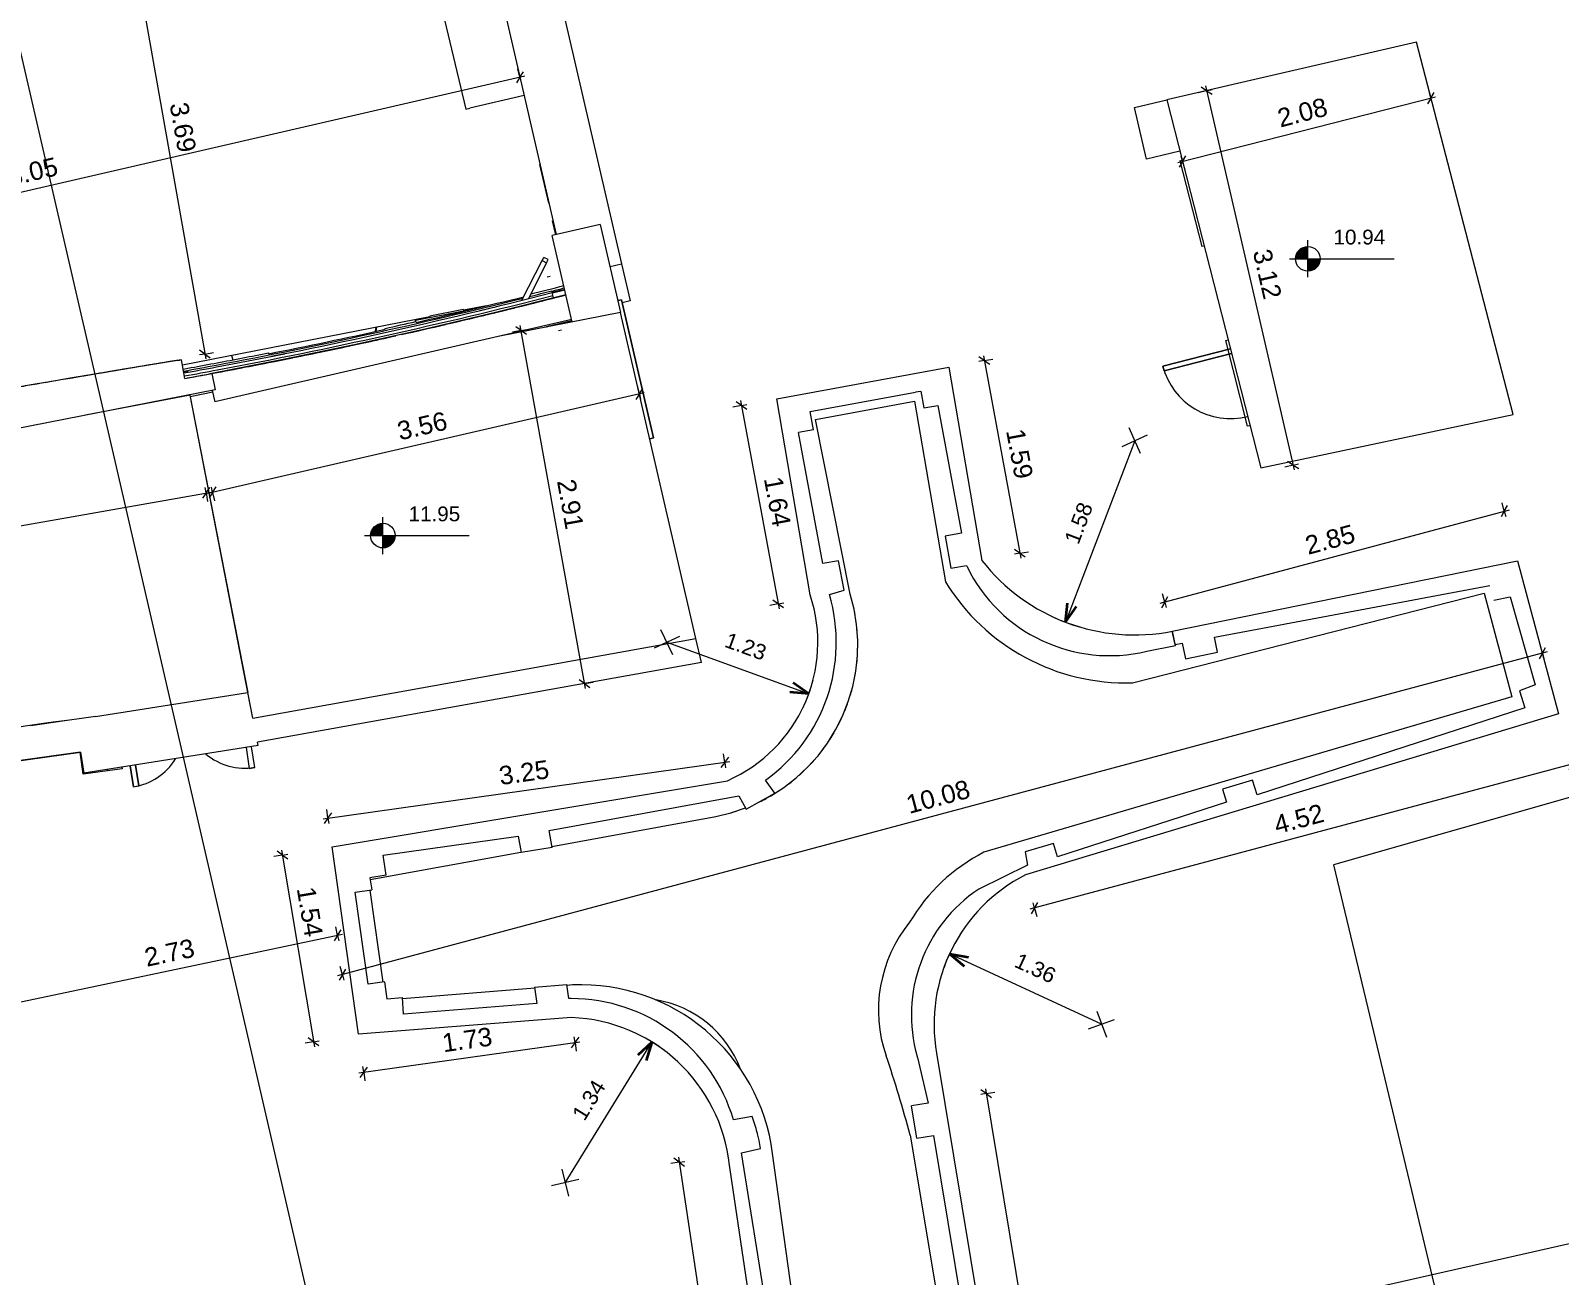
# Model space of a CAD drawing. Header units: millimetres. Extents: x -59427 to 524, y -410223 to 3435.
# Drawn here: x -39708 to -27299, y -394917 to -384812 of the extents above; entities that cross this region are included whole.
import ezdxf

# ---------------------------------------------------------------- set-up
doc = ezdxf.new("R2010")
doc.units = ezdxf.units.MM
for name, color, linetype, lineweight in [('A-ANNO-DIMS', 211, 'Continuous', 9), ('A-ANNO-DIMS-50', 211, 'Continuous', 9), ('A-DETL-THIN', 151, 'Continuous', 18), ('A-DOOR', 31, 'Continuous', 18), ('A-FLOR', 192, 'Continuous', 18), ('A-FLOR-HRAL', 11, 'Continuous', 18), ('A-GLAZ', 151, 'Continuous', 18), ('A-WALL', 113, 'Continuous', 18), ('G-ANNO-DIMS', 111, 'Continuous', 9), ('G-ANNO-SYMB', 111, 'Continuous', 9)]:
    doc.layers.add(name, color=color, linetype=linetype, lineweight=lineweight)
doc.styles.add('Arial', font='arial.ttf', dxfattribs={"height": 125})
doc.styles.add('Arial_2', font='arial.ttf', dxfattribs={"height": 120})
doc.styles.add('Arial_3', font='arial.ttf', dxfattribs={"height": 150})
doc.dimstyles.new('3mm', dxfattribs={"dimscale": 304.8, "dimtxt": 153.03891, "dimasz": 0.246063, "dimexe": 0.229659, "dimexo": 0.0625, "dimgap": 0.082021, "dimtad": 1, "dimlfac": 0.001, "dimrnd": 0.01, "dimzin": 0, "dimdsep": 46, "dimtxsty": 'Arial_3', "dimblk1": 'OBLIQUE', "dimblk2": 'OBLIQUE', "dimsah": 1, "dimcen": 0.09, "dimdle": 0.131234, "dimazin": 0, "dimtfac": 1, "dimtdec": 4, "dimtix": 1, "dimtmove": 0, "dimatfit": 3, "dimfxl": 0.147638, "dimfxlon": 1, "dimtvp": 1, "dimtolj": 1, "dimtzin": 0, "dimarcsym": 2})
doc.dimstyles.new('3mm_1', dxfattribs={"dimscale": 304.8, "dimtxt": 153.03891, "dimasz": 0.246063, "dimexe": 0.229659, "dimexo": 0.0625, "dimgap": 0.082021, "dimtad": 1, "dimlfac": 0.001, "dimrnd": 0.01, "dimzin": 0, "dimdsep": 46, "dimtxsty": 'Arial_3', "dimblk1": 'OBLIQUE', "dimblk2": 'OBLIQUE', "dimsah": 1, "dimcen": 0.09, "dimdle": 0.131234, "dimazin": 0, "dimtfac": 1, "dimtdec": 4, "dimtix": 1, "dimtmove": 2, "dimatfit": 3, "dimfxl": 0.147638, "dimfxlon": 1, "dimtvp": 1, "dimtolj": 1, "dimtzin": 0, "dimarcsym": 2})
doc.dimstyles.new('Arrow_-_2_5mm_Arial', dxfattribs={"dimscale": 304.8, "dimtxt": 127.532425, "dimasz": 0.492126, "dimexe": 0.393701, "dimexo": 0, "dimgap": 0.287073, "dimtad": 1, "dimjust": 3, "dimlfac": 0.001, "dimrnd": 0.01, "dimzin": 0, "dimdsep": 46, "dimtxsty": 'Arial', "dimblk1": 'OPEN30', "dimblk2": 'OPEN30', "dimsah": 1, "dimcen": 0.09, "dimazin": 0, "dimtfac": 1, "dimtdec": 4, "dimtix": 1, "dimtmove": 0, "dimatfit": 2, "dimfxl": 1, "dimtvp": 1, "dimtfill": 1, "dimtolj": 1, "dimtzin": 0, "dimarcsym": 2})

# ---------------------------------------------------------------- blocks, each defined once
blk = doc.blocks.new('Railings 1 - Railings 1-518109-00_Site')
at = {"layer": 'A-FLOR-HRAL'}
for p, q in [((-36913, -382349), (-36174, -385451)), ((-35702, -385338), (-36143, -385443)), ((-36174, -385451), (-36143, -385443))]:
    blk.add_line(p, q, dxfattribs=at)
blk = doc.blocks.new('Doors_IntSgl - 1_2x3_25m-833916-00_Site')
at = {"layer": 'A-DOOR'}
blk.add_arc((558, -175), 1116, 254.4174, 254.9709, dxfattribs=at)
blk = doc.blocks.new('Doors_ExtDbl_Flush - 1_1x2_50m-1609782-00_Site')
at = {"layer": 'A-DOOR'}
for p, q in [((-575, 230), (575, 230)), ((-575, 200), (-575, 230)), ((575, 230), (-575, 230)), ((-575, 230), (-575, 200)), ((575, 230), (575, 200)), ((575, 200), (575, 230)), ((-499, -200), (-499, -411)), ((-499, -411), (-499, -200)), ((-499, -411), (-496, -411)), ((-499, -411), (-496, -411))]:
    blk.add_line(p, q, dxfattribs=at)
blk.add_arc((-499, 86), 497, 270, 270.3292, dxfattribs=at)
blk = doc.blocks.new('Doors_IntSgl - 0_65x2m-1609843-00_Site')
at = {"layer": 'A-DOOR'}
for p, q in [((245, 641), (245, 75)), ((283, 641), (245, 641)), ((245, 75), (245, 641)), ((245, 641), (283, 641)), ((283, 75), (283, 641)), ((283, 641), (283, 75)), ((-360, 95), (360, 95)), ((-360, 75), (-360, 95)), ((360, 95), (360, 75))]:
    blk.add_line(p, q, dxfattribs=at)
blk.add_arc((283, 75), 566, 90, 180, dxfattribs=at)
blk = doc.blocks.new('Doors_IntSgl - 0_65x1_9m-1609861-00_Site')
at = {"layer": 'A-DOOR'}
for p, q in [((-360, 75), (-360, 95)), ((360, 95), (-360, 95)), ((360, 95), (360, 75))]:
    blk.add_line(p, q, dxfattribs=at)
blk = doc.blocks.new('Doors_ExtDbl_Flush - 1_1x2_50m-1610653-00_Site')
at = {"layer": 'A-DOOR'}
for p, q in [((-499, -220), (-499, -391)), ((-499, -391), (-499, -220)), ((-455, -391), (-455, -220)), ((-455, -220), (-455, -391)), ((454, -220), (454, -391)), ((454, -220), (454, -391)), ((499, -391), (499, -220)), ((499, -391), (499, -220)), ((-499, -391), (-455, -391)), ((-499, -391), (-455, -391)), ((454, -391), (499, -391)), ((499, -391), (454, -391))]:
    blk.add_line(p, q, dxfattribs=at)
for centre, start, end in [((-499, 106), 270, 318.9333), ((499, 106), 221.0667, 270)]:
    blk.add_arc(centre, 497, start, end, dxfattribs=at)
blk = doc.blocks.new('Window_27 - Window_27-1644407-00_Site')
at = {"layer": 'A-GLAZ'}
for p, q in [((-82, -681), (-154, -369)), ((-153, -369), (-152, -369)), ((-81, -681), (-153, -369)), ((-80, -681), (-81, -681)), ((-51, -825), (-49, -825)), ((-25, -938), (-51, -825)), ((-25, -938), (-51, -825)), ((-49, -825), (-47, -825)), ((-22, -938), (-49, -825))]:
    blk.add_line(p, q, dxfattribs=at)
blk = doc.blocks.new('Window_40 - Window_40-1816745-00_Site')
at = {"layer": 'A-GLAZ'}
for p, q in [((-491, -12), (-3, 83)), ((-102, 73), (-377, 20)), ((-377, 20), (-377, 18)), ((-375, 10), (-377, 18)), ((-102, 72), (-102, 73)), ((-102, 72), (-100, 64)), ((62, 99), (45, 95)), ((45, 95), (45, 95)), ((-487, -31), (-491, -12))]:
    blk.add_line(p, q, dxfattribs=at)
blk = doc.blocks.new('Window_44rfa - Window_44rfa-1851200-00_Site')
at = {"layer": 'A-GLAZ'}
for p, q in [((311, -3), (474, 318)), ((511, 299), (363, 10)), ((474, 318), (488, 344)), ((474, 318), (511, 299)), ((524, 326), (488, 344)), ((511, 299), (524, 326))]:
    blk.add_line(p, q, dxfattribs=at)
blk = doc.blocks.new('Spot Elevations - Standard-23738-00_Site')
at = {"layer": 'G-ANNO-DIMS'}
h = blk.add_hatch(color=256, dxfattribs=at)
edge = h.paths.add_edge_path()
edge.add_line((-2, 0), (-4, 0))
edge.add_arc((-2, 0), 2, 90, 180, ccw=False)
edge.add_line((-2, 2), (-2, 0))
h = blk.add_hatch(color=256, dxfattribs=at)
edge = h.paths.add_edge_path()
edge.add_line((-2, 0), (0, 0))
edge.add_arc((-2, 0), 2, 270, 360, ccw=False)
edge.add_line((-2, -2), (-2, 0))
for p, q in [((-2, -3), (-2, 3)), ((-5, 0), (12, 0))]:
    blk.add_line(p, q, dxfattribs=at)
blk.add_circle((-2, 0), 2, dxfattribs=at)
blk = doc.blocks.new('DIMBLOCK1-00_Site')
at = {"layer": 'A-ANNO-DIMS-50'}
for p, q in [((-37217, -392157), (-37231, -392088)), ((-37217, -392157), (-37188, -392112)), ((-37177, -392148), (-39889, -392720)), ((-37217, -392157), (-37245, -392201)), ((-37217, -392157), (-37207, -392201)), ((-39889, -392720), (-39918, -392764)), ((-39889, -392720), (-39903, -392651)), ((-39889, -392720), (-39860, -392675)), ((-39889, -392720), (-39879, -392764))]:
    blk.add_line(p, q, dxfattribs=at)
at = {"layer": 'A-ANNO-DIMS-50', "color": 0, "insert": (-38796, -392265), "char_height": 150, "width": 485.96, "attachment_point": 1, "rotation": 11.9068, "line_spacing_factor": 0.941778, "style": 'Arial_3'}
blk.add_mtext('2.73', dxfattribs=at)
blk = doc.blocks.new('_Oblique')
at = {"color": 0, "linetype": 'ByBlock', "lineweight": -2}
blk.add_line((-0.5, -0.5), (0.5, 0.5), dxfattribs=at)
blk = doc.blocks.new('DIMBLOCK9-00_Site')
at = {"layer": 'A-ANNO-DIMS-50'}
for p, q in [((-30396, -385884), (-28304, -385350)), ((-28343, -385360), (-28370, -385406)), ((-28343, -385360), (-28354, -385316)), ((-28343, -385360), (-28316, -385314)), ((-28343, -385360), (-28325, -385428)), ((-30357, -385874), (-30385, -385920)), ((-30357, -385874), (-30369, -385831)), ((-30357, -385874), (-30330, -385829)), ((-30357, -385874), (-30340, -385942))]:
    blk.add_line(p, q, dxfattribs=at)
at = {"layer": 'A-ANNO-DIMS-50', "color": 0, "insert": (-29601, -385454), "char_height": 150, "width": 485.96, "attachment_point": 1, "rotation": 14.32, "line_spacing_factor": 0.941778, "style": 'Arial_3'}
blk.add_mtext('2.08', dxfattribs=at)
blk = doc.blocks.new('DIMBLOCK10-00_Site')
at = {"layer": 'A-ANNO-DIMS-50'}
for p, q in [((-30162, -385300), (-30230, -385316)), ((-30162, -385300), (-30206, -385272)), ((-30171, -385261), (-29451, -388378)), ((-30162, -385300), (-30118, -385290)), ((-30162, -385300), (-30117, -385328)), ((-29460, -388339), (-29528, -388355)), ((-29460, -388339), (-29505, -388311)), ((-29460, -388339), (-29416, -388329)), ((-29460, -388339), (-29415, -388367))]:
    blk.add_line(p, q, dxfattribs=at)
at = {"layer": 'A-ANNO-DIMS-50', "color": 0, "insert": (-29642, -386573), "char_height": 150, "width": 485.96, "attachment_point": 1, "rotation": 283, "line_spacing_factor": 0.941778, "style": 'Arial_3'}
blk.add_mtext('3.12', dxfattribs=at)
blk = doc.blocks.new('DIMBLOCK11-00_Site')
at = {"layer": 'A-ANNO-DIMS-50'}
for p, q in [((-27399, -389855), (-37216, -392486)), ((-27437, -389866), (-27464, -389912)), ((-27437, -389866), (-27455, -389798)), ((-27437, -389866), (-27411, -389820)), ((-27437, -389866), (-27426, -389909)), ((-37177, -392476), (-37203, -392521)), ((-37177, -392476), (-37195, -392408)), ((-37177, -392476), (-37150, -392430)), ((-37177, -392476), (-37165, -392519))]:
    blk.add_line(p, q, dxfattribs=at)
at = {"layer": 'A-ANNO-DIMS-50', "color": 0, "insert": (-32615, -391026), "char_height": 150, "width": 624.4, "attachment_point": 1, "rotation": 15, "line_spacing_factor": 0.941778, "style": 'Arial_3'}
blk.add_mtext('10.08', dxfattribs=at)
blk = doc.blocks.new('DIMBLOCK12-00_Site')
at = {"layer": 'A-ANNO-DIMS-50'}
for p, q in [((-31951, -393441), (-31996, -393448)), ((-31951, -393441), (-31994, -393410)), ((-31958, -393401), (-30948, -399488)), ((-31951, -393441), (-31882, -393429)), ((-31951, -393441), (-31908, -393472)), ((-30954, -399448), (-30998, -399456)), ((-30954, -399448), (-30997, -399417)), ((-30954, -399448), (-30885, -399437)), ((-30954, -399448), (-30911, -399479))]:
    blk.add_line(p, q, dxfattribs=at)
at = {"layer": 'A-ANNO-DIMS-50', "color": 0, "insert": (-31269, -396209), "char_height": 150, "width": 485.96, "attachment_point": 1, "rotation": 279.4246, "line_spacing_factor": 0.941778, "style": 'Arial_3'}
blk.add_mtext('6.09', dxfattribs=at)
blk = doc.blocks.new('DIMBLOCK13-00_Site')
at = {"layer": 'A-ANNO-DIMS-50'}
for p, q in [((-27158, -390755), (-31598, -391945)), ((-27196, -390766), (-27223, -390812)), ((-27196, -390766), (-27208, -390722)), ((-27196, -390766), (-27170, -390720)), ((-27196, -390766), (-27178, -390833)), ((-31559, -391935), (-31533, -391889)), ((-31559, -391935), (-31586, -391981)), ((-31559, -391935), (-31571, -391891)), ((-31559, -391935), (-31541, -392003))]:
    blk.add_line(p, q, dxfattribs=at)
at = {"layer": 'A-ANNO-DIMS-50', "color": 0, "insert": (-29630, -391191), "char_height": 150, "width": 485.96, "attachment_point": 1, "rotation": 15, "line_spacing_factor": 0.941778, "style": 'Arial_3'}
blk.add_mtext('4.52', dxfattribs=at)
blk = doc.blocks.new('DIMBLOCK15-00_Site')
at = {"layer": 'A-ANNO-DIMS-50'}
for p, q in [((-27746, -388714), (-27764, -388646)), ((-27707, -388704), (-30541, -389463)), ((-27746, -388714), (-27772, -388760)), ((-27746, -388714), (-27719, -388668)), ((-27746, -388714), (-27734, -388757)), ((-30502, -389452), (-30520, -389385)), ((-30502, -389452), (-30476, -389406)), ((-30502, -389452), (-30529, -389498)), ((-30502, -389452), (-30491, -389496))]:
    blk.add_line(p, q, dxfattribs=at)
at = {"layer": 'A-ANNO-DIMS-50', "color": 0, "insert": (-29377, -388923), "char_height": 150, "width": 485.96, "attachment_point": 1, "rotation": 15, "line_spacing_factor": 0.941778, "style": 'Arial_3'}
blk.add_mtext('2.85', dxfattribs=at)
blk = doc.blocks.new('DIMBLOCK16-00_Site')
at = {"layer": 'A-ANNO-DIMS-50'}
for p, q in [((-31967, -387490), (-32011, -387460)), ((-31967, -387490), (-32011, -387499)), ((-31974, -387451), (-31670, -389094)), ((-31967, -387490), (-31898, -387478)), ((-31967, -387490), (-31923, -387521)), ((-31677, -389055), (-31721, -389025)), ((-31677, -389055), (-31722, -389063)), ((-31677, -389055), (-31608, -389042)), ((-31677, -389055), (-31634, -389085))]:
    blk.add_line(p, q, dxfattribs=at)
at = {"layer": 'A-ANNO-DIMS-50', "color": 0, "insert": (-31643, -388033), "char_height": 150, "width": 485.96, "attachment_point": 1, "rotation": 280.4982, "line_spacing_factor": 0.941778, "style": 'Arial_3'}
blk.add_mtext('1.59', dxfattribs=at)
blk = doc.blocks.new('DIMBLOCK17-00_Site')
at = {"layer": 'A-ANNO-DIMS-50'}
for p, q in [((-33938, -387856), (-34007, -387868)), ((-33938, -387856), (-33981, -387826)), ((-33945, -387816), (-33632, -389505)), ((-33938, -387856), (-33893, -387847)), ((-33938, -387856), (-33894, -387886)), ((-33639, -389465), (-33708, -389478)), ((-33639, -389465), (-33683, -389435)), ((-33639, -389465), (-33595, -389457)), ((-33639, -389465), (-33596, -389495))]:
    blk.add_line(p, q, dxfattribs=at)
at = {"layer": 'A-ANNO-DIMS-50', "color": 0, "insert": (-33609, -388421), "char_height": 150, "width": 485.96, "attachment_point": 1, "rotation": 280.4982, "line_spacing_factor": 0.941778, "style": 'Arial_3'}
blk.add_mtext('1.64', dxfattribs=at)
blk = doc.blocks.new('DIMBLOCK18-00_Site')
at = {"layer": 'A-ANNO-DIMS-50'}
for p, q in [((-37334, -391210), (-34033, -390746)), ((-34073, -390752), (-34105, -390794)), ((-34073, -390752), (-34083, -390682)), ((-34073, -390752), (-34041, -390709)), ((-34073, -390752), (-34067, -390796)), ((-37294, -391204), (-37304, -391135)), ((-37294, -391204), (-37326, -391247)), ((-37294, -391204), (-37262, -391162)), ((-37294, -391204), (-37288, -391249))]:
    blk.add_line(p, q, dxfattribs=at)
at = {"layer": 'A-ANNO-DIMS-50', "color": 0, "insert": (-35915, -390788), "char_height": 150, "width": 485.96, "attachment_point": 1, "rotation": 8, "line_spacing_factor": 0.941778, "style": 'Arial_3'}
blk.add_mtext('3.25', dxfattribs=at)
blk = doc.blocks.new('DIMBLOCK19-00_Site')
at = {"layer": 'A-ANNO-DIMS-50'}
for p, q in [((-37664, -391504), (-37733, -391515)), ((-37664, -391504), (-37707, -391473)), ((-37671, -391465), (-37404, -393060)), ((-37664, -391504), (-37620, -391497)), ((-37664, -391504), (-37621, -391535)), ((-37411, -393020), (-37454, -392989)), ((-37411, -393020), (-37480, -393032)), ((-37411, -393020), (-37366, -393013)), ((-37411, -393020), (-37368, -393051))]:
    blk.add_line(p, q, dxfattribs=at)
at = {"layer": 'A-ANNO-DIMS-50', "color": 0, "insert": (-37400, -391751), "char_height": 150, "width": 485.96, "attachment_point": 1, "rotation": 279.4813, "line_spacing_factor": 0.941778, "style": 'Arial_3'}
blk.add_mtext('1.54', dxfattribs=at)
blk = doc.blocks.new('DIMBLOCK20-00_Site')
at = {"layer": 'A-ANNO-DIMS-50'}
for p, q in [((-34443, -393998), (-34512, -394008)), ((-34443, -393998), (-34486, -393966)), ((-34449, -393958), (-33572, -399793)), ((-34443, -393998), (-34398, -393991)), ((-34443, -393998), (-34400, -394029)), ((-33578, -399754), (-33647, -399764)), ((-33578, -399754), (-33621, -399722)), ((-33578, -399754), (-33534, -399747)), ((-33578, -399754), (-33536, -399785))]:
    blk.add_line(p, q, dxfattribs=at)
at = {"layer": 'A-ANNO-DIMS-50', "color": 0, "insert": (-33823, -396643), "char_height": 150, "width": 485.96, "attachment_point": 1, "rotation": 278.5418, "line_spacing_factor": 0.941778, "style": 'Arial_3'}
blk.add_mtext('5.82', dxfattribs=at)
blk = doc.blocks.new('DIMBLOCK21-00_Site')
at = {"layer": 'A-ANNO-DIMS-50'}
for p, q in [((-35288, -393026), (-35295, -392981)), ((-35288, -393026), (-35256, -392983)), ((-37044, -393272), (-35249, -393020)), ((-35288, -393026), (-35320, -393068)), ((-35288, -393026), (-35279, -393095)), ((-37004, -393267), (-37010, -393222)), ((-37004, -393267), (-36972, -393225)), ((-37004, -393267), (-37036, -393309)), ((-37004, -393267), (-36994, -393336))]:
    blk.add_line(p, q, dxfattribs=at)
at = {"layer": 'A-ANNO-DIMS-50', "color": 0, "insert": (-36377, -392957), "char_height": 150, "width": 485.96, "attachment_point": 1, "rotation": 8, "line_spacing_factor": 0.941778, "style": 'Arial_3'}
blk.add_mtext('1.73', dxfattribs=at)
blk = doc.blocks.new('DIMBLOCK22-00_Site')
at = {"layer": 'A-ANNO-DIMS-50'}
for p, q in [((-35369, -394164), (-34666, -393022)), ((-35396, -394054), (-35343, -394274)), ((-35259, -394138), (-35480, -394190))]:
    blk.add_line(p, q, dxfattribs=at)
at = {"layer": 'A-ANNO-DIMS-50', "lineweight": 35}
for q in [(-34778, -393128), (-34710, -393171)]:
    blk.add_line((-34666, -393022), q, dxfattribs=at)
at = {"layer": 'A-ANNO-DIMS-50'}
blk.add_arc((-35369, -394164), 1342, 53.226, 63.476, dxfattribs=at)
at = {"layer": 'A-ANNO-DIMS-50', "color": 0, "insert": (-35319, -393605), "char_height": 125, "width": 404.96, "attachment_point": 1, "rotation": 58.351, "line_spacing_factor": 0.941778, "style": 'Arial', "bg_fill": 3, "box_fill_scale": 1.25, "bg_fill_color": 9, "bg_fill_true_color": 13158600, "bg_fill_transparency": 0}
blk.add_mtext('1.34', dxfattribs=at)
blk = doc.blocks.new('_Open30')
at = {"color": 0, "linetype": 'ByBlock', "lineweight": -2}
for p, q in [((-1, 0.268), (0, 0)), ((0, 0), (-1, -0.268)), ((0, 0), (-1, 0))]:
    blk.add_line(p, q, dxfattribs=at)
blk = doc.blocks.new('DIMBLOCK23-00_Site')
at = {"layer": 'A-ANNO-DIMS-50'}
for p, q in [((-31015, -392877), (-32249, -392306)), ((-31122, -392916), (-30909, -392838)), ((-31054, -392771), (-30976, -392984))]:
    blk.add_line(p, q, dxfattribs=at)
at = {"layer": 'A-ANNO-DIMS-50', "lineweight": 35}
for q in [(-32096, -392333), (-32130, -392406)]:
    blk.add_line((-32249, -392306), q, dxfattribs=at)
at = {"layer": 'A-ANNO-DIMS-50'}
blk.add_arc((-31015, -392877), 1359, 150.0977, 160.2127, dxfattribs=at)
at = {"layer": 'A-ANNO-DIMS-50', "color": 0, "insert": (-31680, -392294), "char_height": 125, "width": 404.96, "attachment_point": 1, "rotation": 335.1552, "line_spacing_factor": 0.941778, "style": 'Arial', "bg_fill": 3, "box_fill_scale": 1.25, "bg_fill_color": 9, "bg_fill_true_color": 13158600, "bg_fill_transparency": 0}
blk.add_mtext('1.36', dxfattribs=at)
blk = doc.blocks.new('DIMBLOCK24-00_Site')
at = {"layer": 'A-ANNO-DIMS-50'}
for p, q in [((-30700, -388244), (-30792, -388037)), ((-30746, -388141), (-31308, -389614)), ((-30849, -388187), (-30643, -388094))]:
    blk.add_line(p, q, dxfattribs=at)
at = {"layer": 'A-ANNO-DIMS-50', "lineweight": 35}
for q in [(-31292, -389459), (-31217, -389488)]:
    blk.add_line((-31308, -389614), q, dxfattribs=at)
at = {"layer": 'A-ANNO-DIMS-50'}
blk.add_arc((-30746, -388141), 1577, 244.7737, 253.4953, dxfattribs=at)
at = {"layer": 'A-ANNO-DIMS-50', "color": 0, "insert": (-31320, -388946), "char_height": 125, "width": 404.96, "attachment_point": 1, "rotation": 69.1345, "line_spacing_factor": 0.941778, "style": 'Arial', "bg_fill": 3, "box_fill_scale": 1.25, "bg_fill_color": 9, "bg_fill_true_color": 13158600, "bg_fill_transparency": 0}
blk.add_mtext('1.58', dxfattribs=at)
blk = doc.blocks.new('DIMBLOCK25-00_Site')
at = {"layer": 'A-ANNO-DIMS-50'}
for p, q in [((-34442, -389730), (-34647, -389825)), ((-34496, -389880), (-34592, -389675)), ((-34544, -389777), (-33392, -390196))]:
    blk.add_line(p, q, dxfattribs=at)
at = {"layer": 'A-ANNO-DIMS-50', "lineweight": 35}
for q in [(-33519, -390107), (-33546, -390183)]:
    blk.add_line((-33392, -390196), q, dxfattribs=at)
at = {"layer": 'A-ANNO-DIMS-50'}
blk.add_arc((-34544, -389777), 1226, 334.4191, 345.6314, dxfattribs=at)
at = {"layer": 'A-ANNO-DIMS-50', "color": 0, "insert": (-34041, -389694), "char_height": 125, "width": 404.96, "attachment_point": 1, "rotation": 340.0253, "line_spacing_factor": 0.941778, "style": 'Arial', "bg_fill": 3, "box_fill_scale": 1.25, "bg_fill_color": 9, "bg_fill_true_color": 13158600, "bg_fill_transparency": 0}
blk.add_mtext('1.23', dxfattribs=at)
blk = doc.blocks.new('DIMBLOCK31-00_Site')
at = {"layer": 'A-ANNO-DIMS-50'}
for p, q in [((-38283, -388565), (-38290, -388520)), ((-38283, -388565), (-38252, -388521)), ((-47881, -390257), (-38243, -388558)), ((-38283, -388565), (-38313, -388608)), ((-38283, -388565), (-38271, -388634)), ((-47842, -390250), (-47872, -390294)), ((-47842, -390250), (-47850, -390206)), ((-47842, -390250), (-47811, -390207)), ((-47842, -390250), (-47830, -390319))]:
    blk.add_line(p, q, dxfattribs=at)
at = {"layer": 'A-ANNO-DIMS-50', "color": 0, "insert": (-43300, -389226), "char_height": 150, "width": 485.96, "attachment_point": 1, "rotation": 10, "line_spacing_factor": 0.941778, "style": 'Arial_3'}
blk.add_mtext('9.71', dxfattribs=at)
blk = doc.blocks.new('DIMBLOCK32-00_Site')
at = {"layer": 'A-ANNO-DIMS-50'}
for p, q in [((-34727, -387752), (-38269, -388570)), ((-34766, -387761), (-34794, -387806)), ((-34766, -387761), (-34782, -387693)), ((-34766, -387761), (-34738, -387716)), ((-34766, -387761), (-34756, -387805)), ((-38230, -388561), (-38240, -388517)), ((-38230, -388561), (-38202, -388516)), ((-38230, -388561), (-38258, -388606)), ((-38230, -388561), (-38214, -388629))]:
    blk.add_line(p, q, dxfattribs=at)
at = {"layer": 'A-ANNO-DIMS-50', "color": 0, "insert": (-36745, -387993), "char_height": 150, "width": 485.96, "attachment_point": 1, "rotation": 13, "line_spacing_factor": 0.941778, "style": 'Arial_3'}
blk.add_mtext('3.56', dxfattribs=at)
blk = doc.blocks.new('DIMBLOCK33-00_Site')
at = {"layer": 'A-ANNO-DIMS-50'}
for p, q in [((-35726, -387247), (-35795, -387259)), ((-35726, -387247), (-35770, -387216)), ((-35204, -390152), (-35733, -387207)), ((-35726, -387247), (-35682, -387239)), ((-35726, -387247), (-35682, -387277)), ((-35211, -390113), (-35256, -390121)), ((-35211, -390113), (-35255, -390083)), ((-35211, -390113), (-35142, -390101)), ((-35211, -390113), (-35168, -390143))]:
    blk.add_line(p, q, dxfattribs=at)
at = {"layer": 'A-ANNO-DIMS-50', "color": 0, "insert": (-35288, -388442), "char_height": 150, "width": 485.96, "attachment_point": 1, "rotation": 280.1782, "line_spacing_factor": 0.941778, "style": 'Arial_3'}
blk.add_mtext('2.91', dxfattribs=at)
blk = doc.blocks.new('DIMBLOCK34-00_Site')
at = {"layer": 'A-ANNO-DIMS-50'}
for p, q in [((-36761, -380899), (-36777, -380831)), ((-54381, -384967), (-36761, -380899)), ((-36761, -380899), (-36789, -380944)), ((-36761, -380899), (-36733, -380854)), ((-36761, -380899), (-36751, -380943)), ((-54342, -384958), (-54358, -384890)), ((-54342, -384958), (-54314, -384913)), ((-54342, -384958), (-54370, -385003)), ((-54342, -384958), (-54332, -385002))]:
    blk.add_line(p, q, dxfattribs=at)
at = {"layer": 'A-ANNO-DIMS-50', "color": 0, "insert": (-45854, -382773), "char_height": 150, "width": 624.4, "attachment_point": 1, "rotation": 13, "line_spacing_factor": 0.941778, "style": 'Arial_3'}
blk.add_mtext('18.04', dxfattribs=at)
blk = doc.blocks.new('DIMBLOCK42-00_Site')
at = {"layer": 'A-ANNO-DIMS-50'}
for p, q in [((-35697, -385182), (-43622, -387012)), ((-35736, -385191), (-35752, -385123)), ((-35736, -385191), (-35708, -385146)), ((-35736, -385191), (-35764, -385236)), ((-35736, -385191), (-35726, -385235)), ((-43583, -387003), (-43612, -387048)), ((-43583, -387003), (-43594, -386959)), ((-43583, -387003), (-43555, -386958)), ((-43583, -387003), (-43568, -387071))]:
    blk.add_line(p, q, dxfattribs=at)
at = {"layer": 'A-ANNO-DIMS-50', "color": 0, "insert": (-39906, -385929), "char_height": 150, "width": 485.96, "attachment_point": 1, "rotation": 13, "line_spacing_factor": 0.941778, "style": 'Arial_3'}
blk.add_mtext('8.05', dxfattribs=at)
blk = doc.blocks.new('DIMBLOCK43-00_Site')
at = {"layer": 'A-ANNO-DIMS-50'}
for p, q in [((-38934, -383804), (-39003, -383816)), ((-38934, -383804), (-38977, -383773)), ((-38941, -383765), (-38286, -387477)), ((-38934, -383804), (-38890, -383796)), ((-38934, -383804), (-38890, -383834)), ((-38293, -387438), (-38337, -387407)), ((-38293, -387438), (-38337, -387445)), ((-38293, -387438), (-38224, -387425)), ((-38293, -387438), (-38250, -387468))]:
    blk.add_line(p, q, dxfattribs=at)
at = {"layer": 'A-ANNO-DIMS-50', "color": 0, "insert": (-38432, -385383), "char_height": 150, "width": 485.96, "attachment_point": 1, "rotation": 280, "line_spacing_factor": 0.941778, "style": 'Arial_3'}
blk.add_mtext('3.69', dxfattribs=at)

msp = doc.modelspace()

# ---------------------------------------------------------------- linework, layer by layer
at = {"layer": 'A-DETL-THIN'}
for p, q in [((-35515.252, -386811.829), (-35490.798, -386806.631)), ((-35423.1, -387245.369), (-35398.646, -387240.171))]:
    msp.add_line(p, q, dxfattribs=at)
at = {"layer": 'A-FLOR'}
for p, q in [((-28458.211, -384907.151), (-30484.905, -385375.051)), ((-27674.29, -387927.063), (-28458.211, -384907.151)), ((-30484.905, -385375.051), (-29722.33, -388362.388)), ((-34911.748, -386705.463), (-34842.159, -387006.884)), ((-36007.517, -387045.907), (-36192.713, -387082.072)), ((-34842.159, -387006.884), (-34905.962, -387021.614)), ((-36467.64, -387135.76), (-38474.088, -387527.578)), ((-34918.29, -387101.576), (-35912.872, -387295.797)), ((-34307.42, -389747.544), (-34918.29, -387101.576)), ((-38412.501, -387771.624), (-39262.613, -387934.259)), ((-38229.204, -387748.129), (-38412.545, -387783.932)), ((-38412.545, -387783.932), (-37943.797, -390184.327)), ((-37902.944, -390393.067), (-38412.501, -387771.624)), ((-33337.192, -387969.345), (-32532.49, -387820.227)), ((-32532.49, -387820.227), (-32282.848, -389286.461)), ((-33054.962, -389386.643), (-33337.192, -387969.345)), ((-29722.33, -388362.388), (-27674.29, -387927.063)), ((-30763.445, -390106.488), (-27909.782, -389378.994)), ((-27909.782, -389378.994), (-27685.715, -390221.22)), ((-27685.715, -390221.22), (-31969.334, -391481.92)), ((-39597.843, -390437.049), (-39685.072, -390449.461)), ((-25356.107, -390502.475), (-29131.014, -391584.912)), ((-39280.485, -390847.492), (-39304.557, -390669.129)), ((-38963.36, -390804.693), (-39280.485, -390847.492)), ((-38966.111, -390791.73), (-38963.36, -390804.693)), ((-35476.644, -391433.949), (-34146.211, -391190.436)), ((-36951.039, -391703.812), (-35727.579, -391479.879)), ((-29131.014, -391584.912), (-27260.135, -399403.646)), ((-36846.672, -392536.453), (-36951.748, -391788.801)), ((-35615.966, -392583.568), (-36689.633, -392670.967)), ((-35308.822, -392558.565), (-35353.487, -392562.201)), ((-32569.463, -393777.014), (-31666.764, -399182.154)), ((-32936.917, -399309.729), (-33685.093, -393926.189))]:
    msp.add_line(p, q, dxfattribs=at)
at = {"layer": 'A-FLOR', "lineweight": 25}
msp.add_line((-36901.774, -387220.537), (-36908.647, -387253.998), dxfattribs=at)
at = {"layer": 'A-FLOR', "flags": 128}
for points in [[(-33812.374, -391082.708), (-33700.211, -391024.194), (-33593.675, -390955.883), (-33493.658, -390878.341), (-33400.957, -390792.185), (-33316.311, -390698.104), (-33240.394, -390596.847), (-33173.813, -390489.221), (-33117.098, -390376.084), (-33070.702, -390258.339), (-33034.994, -390136.925), (-33010.259, -390012.808), (-32996.695, -389886.979), (-32994.41, -389760.442), (-33003.422, -389634.204), (-33023.66, -389509.273), (-33054.962, -389386.643)], [(-34146.211, -391190.436), (-34023.65, -391161.414), (-33904.158, -391121.627)]]:
    msp.add_lwpolyline(points, dxfattribs=at)
at = {"layer": 'A-FLOR'}
for centre, radius, start, end in [((-30815.911, -388386.06), 1721.229, 211.541481, 271.7467366), ((-34411.191, -389798.144), 1417.283, 9.9072569, 11.6477215), ((-34411.191, -389798.144), 1417.283, 4.3299545, 6.4166269), ((-34411.191, -389798.144), 1417.283, 358.9519452, 1.1852625), ((-34411.191, -389798.144), 1417.283, 353.6403473, 355.9535976), ((-34411.191, -389798.144), 1417.283, 348.3589452, 350.7215836), ((-34411.191, -389798.144), 1417.283, 343.0938089, 345.4891608), ((-34411.191, -389798.144), 1417.283, 332.5893888, 335.022776), ((-34411.191, -389798.144), 1417.283, 337.8384375, 340.2562557), ((-33698.813, -432205.467), 42182.926, 97.7888974, 98.1988625), ((-34411.191, -389798.144), 1417.283, 327.3446697, 329.7886044), ((-34411.191, -389798.144), 1417.283, 322.1030461, 324.5535895), ((-33698.813, -432205.467), 41912.926, 97.6861968, 98.544732), ((-34411.191, -389798.144), 1417.283, 316.8637128, 319.3175326), ((-34411.191, -389798.144), 1417.283, 311.6261219, 314.0801665), ((-34411.191, -389798.144), 1417.283, 301.1547308, 303.5998875), ((-34411.191, -389798.144), 1417.283, 306.3898878, 308.8411244), ((-34411.191, -389798.144), 1417.283, 295.9195081, 298.3563996), ((-34411.191, -389798.144), 1417.283, 285.9947512, 287.7318157), ((-31292.049, -392806.355), 1487.563, 117.0841246, 149.4448148), ((-31692.271, -392763.915), 1133.695, 140.9783912, 199.0216088), ((-35241.739, -394126.629), 1569.498, 7.3372553, 92.4496966), ((-41049.623, -395989.858), 8764.12, 14.6248456, 19.0216088)]:
    msp.add_arc(centre, radius, start, end, dxfattribs=at)
at = {"layer": 'A-WALL'}
for p, q in [((-36067.926, -383753.682), (-35441.165, -386468.482)), ((-35590.654, -383764.798), (-34911.748, -386705.463)), ((-30747.98, -385435.786), (-30484.905, -385375.051)), ((-30651.251, -385854.765), (-30747.98, -385435.786)), ((-30378.522, -385791.801), (-30651.251, -385854.765)), ((-35083.514, -386385.912), (-35473.262, -386475.892)), ((-35083.514, -386385.912), (-34918.29, -387101.576)), ((-35311.133, -387178.149), (-35473.262, -386475.892)), ((-35004.781, -386726.942), (-34911.748, -386705.463)), ((-35474.241, -386936.285), (-35372.704, -386911.46)), ((-35370.643, -386920.385), (-35472.484, -386943.897)), ((-35463.578, -386982.469), (-35473.601, -386939.056)), ((-35315.796, -387157.951), (-38211.136, -387826.393)), ((-35998.458, -387116.156), (-35841.878, -387077.966)), ((-36916.292, -387327.65), (-36938.583, -387332.525)), ((-38454.55, -387635.374), (-38482.09, -387483.428)), ((-38075.881, -387449.816), (-38066.61, -387484.416)), ((-37777.236, -387428.236), (-37775.578, -387435.418)), ((-37645.162, -387434.598), (-37755.25, -387456.602)), ((-33650.612, -387802.424), (-32254.95, -387543.797)), ((-32254.95, -387543.797), (-31987.923, -389112.138)), ((-39428.77, -387642.969), (-39428.947, -387641.966)), ((-39392.764, -387635.824), (-39385.543, -387634.599)), ((-39385.543, -387634.599), (-39367.873, -387631.603)), ((-39382.303, -387635.138), (-39382.489, -387634.081)), ((-38468.335, -387559.32), (-38404.869, -387547.768)), ((-38464.202, -387582.122), (-38432.884, -387576.434)), ((-38225.068, -387593.142), (-38249.375, -387597.676)), ((-38235.423, -387595.075), (-38209.352, -387728.579)), ((-38209.352, -387728.579), (-52389.426, -390497.657)), ((-38414.86, -387772.075), (-38415.493, -387768.834)), ((-38232.667, -387733.132), (-38211.136, -387826.393)), ((-33381.432, -387905.096), (-32524.78, -387746.352)), ((-32524.888, -387745.72), (-32481.519, -387738.336)), ((-32481.519, -387738.336), (-32456.39, -387873.938)), ((-33380.066, -389391.429), (-33650.612, -387802.424)), ((-33354.101, -388052.585), (-33381.432, -387905.096)), ((-32456.39, -387873.938), (-32343.022, -387854.636)), ((-32343.022, -387854.636), (-32150.795, -388891.976)), ((-33354.101, -388052.585), (-33474.161, -388074.833)), ((-33277.373, -389136.792), (-33474.161, -388074.833)), ((-32150.795, -388891.976), (-32283.88, -388914.635)), ((-32283.88, -388914.635), (-32239.401, -389175.876)), ((-33149.203, -389114.97), (-33277.373, -389136.792)), ((-33104.961, -389353.72), (-33149.203, -389114.97)), ((-32239.401, -389175.876), (-32111.245, -389154.056)), ((-30440.762, -389687.516), (-27638.062, -389116.647)), ((-27638.062, -389116.647), (-27305.661, -390357.184)), ((-33223.775, -389388.695), (-33104.961, -389353.72)), ((-30099.348, -389735.336), (-27864.226, -389315.793)), ((-27832.22, -389435.239), (-27699.691, -389408.245)), ((-27699.691, -389408.245), (-27496.592, -390122.591)), ((-37903.031, -390393.083), (-34307.42, -389747.544)), ((-34262.376, -389942.654), (-34307.42, -389747.544)), ((-30418.808, -389795.3), (-30440.762, -389687.516)), ((-30414.819, -389802.247), (-30437.821, -389686.883)), ((-30074.4, -389857.821), (-30099.348, -389735.336)), ((-30648.252, -389849.794), (-30414.819, -389802.247)), ((-30418.808, -389795.3), (-30359.831, -389784.23)), ((-30359.831, -389784.23), (-30334.068, -389910.712)), ((-30334.068, -389910.712), (-30074.4, -389857.821)), ((-34262.376, -389942.654), (-37864.695, -390589.398)), ((-27496.592, -390122.591), (-27622.626, -390170.971)), ((-39181.559, -390380.369), (-37943.797, -390184.327)), ((-37903.031, -390393.083), (-37943.797, -390184.327)), ((-27622.626, -390170.971), (-27577.986, -390308.359)), ((-27305.661, -390357.184), (-31631.33, -391665.487)), ((-27577.986, -390308.359), (-29751.15, -391014.462)), ((-39705.101, -390452.338), (-39428.836, -390413.528)), ((-37859.413, -390616.447), (-39274.458, -390840.568)), ((-37859.413, -390616.447), (-37864.695, -390589.398)), ((-39301.676, -390668.72), (-39274.458, -390840.568)), ((-39278.509, -390814.993), (-39284.717, -390816.138)), ((-29789.777, -390895.58), (-30033.857, -390969.403)), ((-29751.15, -391014.462), (-29789.777, -390895.58)), ((-37261.234, -391436.693), (-34052.053, -390900.736)), ((-33899.088, -391130.772), (-33667.314, -391002.298)), ((-33667.314, -391002.298), (-33742.985, -390896.591)), ((-30033.857, -390969.403), (-30002.012, -391074.692)), ((-35498.275, -391304.429), (-33958.768, -391023.108)), ((-33958.768, -391023.108), (-33899.088, -391130.772)), ((-30002.012, -391074.692), (-31371.534, -391519.677)), ((-36845.441, -391504.432), (-35751.195, -391350.646)), ((-35751.195, -391350.646), (-35726.722, -391484.573)), ((-35475.205, -391442.568), (-35498.275, -391304.429)), ((-37047.219, -392959.489), (-37261.234, -391436.693)), ((-36822.512, -391667.578), (-36845.441, -391504.432)), ((-35475.205, -391442.568), (-35726.722, -391484.573)), ((-31404.826, -391409.601), (-31634.549, -391479.081)), ((-31634.549, -391479.081), (-31615.448, -391587.41)), ((-31371.534, -391519.677), (-31404.826, -391409.601)), ((-31615.448, -391587.41), (-32010.917, -391780.293)), ((-36822.512, -391667.578), (-36953.067, -391689.382)), ((-36953.067, -391689.382), (-36939.34, -391787.057)), ((-37073.026, -391805.845), (-36939.34, -391787.057)), ((-36967.95, -392553.498), (-37073.026, -391805.845)), ((-36834.264, -392534.709), (-36967.95, -392553.498)), ((-36834.264, -392534.709), (-36815.197, -392670.382)), ((-35617.026, -392576.027), (-35354.45, -392555.35)), ((-35617.026, -392576.027), (-35598.203, -392709.963)), ((-35338.445, -392669.23), (-35354.45, -392555.35)), ((-36815.197, -392670.382), (-36690.452, -392660.558)), ((-36679.854, -392795.142), (-36690.452, -392660.558)), ((-35598.203, -392709.963), (-36679.854, -392795.142)), ((-35317.577, -392823.282), (-37047.219, -392959.489)), ((-32354.241, -393112.641), (-31293.236, -399504.636)), ((-32509.078, -393148.981), (-32423.597, -393519.241)), ((-32423.597, -393519.241), (-32556.775, -393541.347)), ((-32513.381, -393802.77), (-32556.775, -393541.347)), ((-33849.742, -393627.561), (-34002.456, -393654.489)), ((-32513.381, -393802.77), (-32380.204, -393780.664)), ((-32380.204, -393780.664), (-31958.549, -396320.907)), ((-33937.976, -393921.709), (-33782.077, -393885.717)), ((-33522.392, -396503.475), (-33937.976, -393921.709)), ((-33183.445, -399694.49), (-34035.361, -394022.511))]:
    msp.add_line(p, q, dxfattribs=at)
at = {"layer": 'A-WALL', "flags": 128}
for points in [[(-35476.976, -386924.439), (-35475.851, -386929.312), (-35474.726, -386934.184), (-35473.601, -386939.056)], [(-35362.166, -386957.102), (-35933.236, -387100.323), (-36506.203, -387235.755), (-37080.961, -387363.374), (-37657.404, -387483.154), (-38235.421, -387595.075)], [(-38516.74, -387489.149), (-38516.128, -387489.048), (-38515.517, -387488.947)], [(-38515.517, -387488.947), (-38498.804, -387486.187), (-38482.09, -387483.428)], [(-39382.489, -387634.081), (-39405.718, -387638.022), (-39428.947, -387641.966)], [(-38432.884, -387576.434), (-38432.269, -387580.859), (-38431.663, -387585.226)], [(-42649.163, -391259.348), (-42094.751, -391142.081), (-41538.798, -391032.32), (-40981.411, -390930.085), (-40422.693, -390835.395), (-39862.746, -390748.268), (-39301.676, -390668.72)]]:
    msp.add_lwpolyline(points, dxfattribs=at)
at = {"layer": 'A-WALL'}
for centre, radius, start, end in [((-46165.862, -345089.373), 43178.989, 284.0848702, 284.3324816), ((-46165.862, -345089.373), 43161.885, 284.1037879, 284.4718003), ((-46165.862, -345089.373), 43181.504, 284.332404, 284.4711284), ((-46165.862, -345089.373), 43178.989, 280.6286748, 284.0130782), ((-46165.862, -345089.373), 43193.986, 280.6296106, 284.3320189), ((-46165.862, -345089.373), 43218.735, 280.6311364, 284.331256), ((-46165.862, -345089.373), 43169.253, 282.8318188, 284.0234821), ((-46165.862, -345089.373), 43193.986, 283.5300222, 283.7451709), ((-46165.862, -345089.373), 43193.986, 283.5300222, 283.7451709), ((-46165.862, -345089.373), 43239.179, 283.5257231, 284.0541615), ((-46165.862, -345089.373), 43239.179, 283.6522297, 284.4691653), ((-46165.862, -345089.373), 43239.179, 283.6522297, 284.4691653), ((-46165.862, -345089.373), 43161.885, 282.4924586, 282.8312556), ((-46165.862, -345089.373), 43239.179, 282.8349492, 283.3821232), ((-46165.862, -345089.373), 43239.179, 282.8349492, 283.3821232), ((-46165.862, -345089.373), 43239.179, 283.3771077, 283.5966063), ((-46165.862, -345089.373), 43239.179, 283.6000714, 283.8136358), ((-46165.862, -345089.373), 43169.253, 281.2072139, 282.4908664), ((-46165.862, -345089.373), 43239.179, 282.2443796, 282.587751), ((-46165.862, -345089.373), 43239.179, 282.6502851, 283.1332584), ((-46165.862, -345089.373), 43239.179, 281.7515223, 282.2554379), ((-46165.862, -345089.373), 43239.179, 281.7515223, 282.2554379), ((-46165.862, -345089.373), 43239.179, 281.7533522, 282.3245636), ((-4961.846, -590586.991), 205851.073, 99.37162493, 102.09286093), ((-4961.846, -590586.991), 205851.073, 99.37162493, 99.63883819), ((-4961.846, -590586.991), 205851.073, 99.37162493, 99.62572251), ((-46165.862, -345089.373), 43178.989, 280.2731333, 280.6286745), ((-46165.862, -345089.373), 43193.986, 280.2731333, 280.6295926), ((-46165.862, -345089.373), 43161.885, 280.3587658, 280.6455296), ((-46165.862, -345089.373), 43161.885, 280.6455297, 281.2069078), ((-46165.862, -345089.373), 43239.179, 280.7431285, 281.4553502), ((-46165.862, -345089.373), 43239.179, 280.8701368, 281.4310351), ((-46165.862, -345089.373), 43239.179, 280.8701368, 281.4310351), ((-46165.862, -345089.373), 43193.986, 281.2282029, 281.3771201), ((-46165.862, -345089.373), 43239.179, 281.4165976, 281.7550585), ((-4961.846, -590586.991), 205851.073, 99.49910483, 99.62658473), ((-4961.846, -590586.991), 205851.073, 99.49661051, 99.6215961), ((-46165.862, -345089.373), 43218.735, 280.2731333, 280.6321617), ((-46165.862, -345089.373), 43239.179, 280.2731333, 280.5683664), ((-46165.862, -345089.373), 43239.179, 280.2978437, 280.5075537), ((-46165.862, -345089.373), 43239.179, 280.5355508, 280.89632), ((-30950.449, -388599.196), 1286.592, 205.5477823, 205.9980643), ((-30746.117, -388140.659), 1576.66, 218.036484, 281.2761161), ((-30950.449, -388599.196), 1286.592, 205.9980643, 283.5846476), ((-34544.175, -389777.382), 1226.421, 293.6574107, 18.3425893), ((-34544.175, -389777.382), 1376.421, 305.5971375, 16.4028625), ((-33698.813, -432205.467), 42182.926, 97.4681755, 102.4789715), ((-31015.292, -392877.361), 1359.464, 116.9458541, 189.9662467), ((-31330.486, -392802.952), 1228.339, 123.6380254, 195.9029567), ((-35321.56, -394044.75), 1375.623, 89.9794769, 90.7032965), ((-35321.56, -394044.75), 1375.623, 16.4810197, 89.9794769), ((-34778.266, -393558.903), 891.043, 20.8523487, 80.4845554), ((-35369.458, -394163.84), 1341.562, 6.0471062, 87.783679), ((-31330.486, -392802.952), 1228.339, 195.9029567, 196.3619746), ((-35369.458, -394163.84), 1611.562, 9.937834, 19.4369672), ((-35369.458, -394163.84), 1611.562, 14.1594733, 15.2151403)]:
    msp.add_arc(centre, radius, start, end, dxfattribs=at)
msp.add_ellipse((-38051.664, -381980.688), major_axis=(-1219.366, 5281.652), ratio=0.017441778, start_param=3.235970594, end_param=3.249417327, dxfattribs=at)
for points in [[(-38516.743, -387489.15), (-38636.562, -387508.946), (-38756.362, -387528.848), (-38876.145, -387548.855)], [(-39000.167, -387569.61), (-39122.755, -387590.164), (-39245.325, -387610.828), (-39367.875, -387631.603)]]:
    msp.add_open_spline(points, degree=3, dxfattribs=at)
msp.add_open_spline([(-39385.544, -387634.6), (-39489.095, -387652.163), (-39641.408, -387678.118), (-39793.693, -387704.244), (-39842.456, -387712.628)], degree=3, knots=[0.3306932741, 0.3306932741, 0.3306932741, 0.3306932741, 0.4444444444, 0.498032499, 0.498032499, 0.498032499, 0.498032499], dxfattribs=at)
at = {"layer": 'G-ANNO-SYMB'}
for p, q in [((-40946.255, -379975.806), (-34108.809, -409592.039)), ((-54261.161, -400772.079), (-10595.727, -390898.306))]:
    msp.add_line(p, q, dxfattribs=at)

# ---------------------------------------------------------------- block references
at = {"layer": 'A-DOOR'}
for name, p, rotation in [('Doors_IntSgl - 0_65x1_9m-1609861-00_Site', (-30198.567, -386193.532), 104.3200425154118), ('Doors_ExtDbl_Flush - 1_1x2_50m-1609782-00_Site', (-35006.344, -387609.256), 282.9999999999998), ('Doors_IntSgl - 0_65x2m-1609843-00_Site', (-29826.324, -387651.77), 104.3200425154118), ('Doors_ExtDbl_Flush - 1_1x2_50m-1610653-00_Site', (-38442.177, -390486.005), 9.00000000000039), ('Doors_IntSgl - 1_2x3_25m-833916-00_Site', (-40252.348, -391332.066), 101.9253588127153)]:
    msp.add_blockref(name, p, dxfattribs=dict(at, rotation=rotation))
at = {"layer": 'A-FLOR-HRAL'}
msp.add_blockref('Railings 1 - Railings 1-518109-00_Site', (0, 0), dxfattribs=at)
at = {"layer": 'A-GLAZ'}
for name, p in [('Window_27 - Window_27-1644407-00_Site', (-35420.226, -385531.091)), ('Window_44rfa - Window_44rfa-1851200-00_Site', (-36030.53, -386997.038)), ('Window_40 - Window_40-1816745-00_Site', (-36091.515, -387149.961))]:
    msp.add_blockref(name, p, dxfattribs=at)
at = {"layer": 'G-ANNO-DIMS', "xscale": 49.99999999999998, "yscale": 49.99999999999998, "zscale": 49.99999999999998}
for p in [(-29240.471, -386664.564), (-36748.204, -388911.527)]:
    msp.add_blockref('Spot Elevations - Standard-23738-00_Site', p, dxfattribs=at)

# ---------------------------------------------------------------- dimensions: what is measured, and where the dimension line sits
at = {"layer": 'A-ANNO-DIMS'}
for base, p1, p2, angle, override, picture, middle in [((-36760.822, -380898.857), (-54331.735, -385001.606), (-36750.699, -380942.704), 13, {"dimpost": '<>', "dimfxl": 18043.488623}, 'DIMBLOCK34-00_Site', (-45574.192, -382829.326)), ((-38293.161, -387437.544), (-38889.553, -383796.092), (-38337.478, -387445.358), 280, {"dimpost": '<>', "dimfxl": 3690.789931}, 'DIMBLOCK43-00_Site', (-38513.422, -385603.076)), ((-43583.413, -387002.97), (-35725.912, -385235.107), (-43593.536, -386959.124), 13, {"dimpost": '<>', "dimfxl": 8054.299449}, 'DIMBLOCK42-00_Site', (-39682.576, -385998.133)), ((-29459.917, -388339.308), (-30117.66, -385290.265), (-29416.07, -388329.185), 283, {"dimpost": '<>', "dimfxl": 3118.855616}, 'DIMBLOCK10-00_Site', (-29711.68, -386796.985)), ((-28342.619, -385359.974), (-30368.592, -385830.7), (-28353.749, -385316.372), 14.3200425, {"dimpost": '<>', "dimfxl": 2079.453119}, 'DIMBLOCK9-00_Site', (-29375.167, -385518.708)), ((-35725.998, -387246.588), (-35255.661, -390120.984), (-35681.706, -387238.636), 280.1781871, {"dimpost": '<>', "dimfxl": 2913.665181}, 'DIMBLOCK33-00_Site', (-35368.696, -388661.859)), ((-31677.3, -389054.578), (-32011.389, -387498.664), (-31721.547, -389062.777), 280.4982409, {"dimpost": '<>', "dimfxl": 1590.741553}, 'DIMBLOCK16-00_Site', (-31722.336, -388254.011)), ((-33639.439, -389465.334), (-33893.482, -387847.429), (-33595.192, -389457.134), 280.4982409, {"dimpost": '<>', "dimfxl": 1637.10953}, 'DIMBLOCK17-00_Site', (-33688.699, -388641.972)), ((-38282.664, -388564.727), (-47849.678, -390205.955), (-38290.478, -388520.411), 10, {"dimpost": '<>', "dimfxl": 9706.665248}, 'DIMBLOCK31-00_Site', (-43079.904, -389307.457)), ((-30502.179, -389452.405), (-27734.335, -388757.351), (-30490.532, -389495.871), 15, {"dimpost": '<>', "dimfxl": 2853.425217}, 'DIMBLOCK15-00_Site', (-29150.373, -388985.02)), ((-37176.894, -392475.534), (-27425.674, -389909.29), (-37165.247, -392519), 15, {"dimpost": '<>', "dimfxl": 10083.147977}, 'DIMBLOCK11-00_Site', (-32333.4, -391072.554)), ((-34073.024, -390751.518), (-37287.648, -391248.746), (-34066.761, -390796.08), 8, {"dimpost": '<>', "dimfxl": 3252.540059}, 'DIMBLOCK18-00_Site', (-35697.613, -390877.203)), ((-31559.144, -391934.891), (-27207.811, -390722.367), (-31570.791, -391891.424), 15, {"dimpost": '<>', "dimfxl": 4516.889344}, 'DIMBLOCK13-00_Site', (-29403.946, -391252.238)), ((-39888.545, -392719.928), (-37207.247, -392200.547), (-39879.261, -392763.96), 11.9067901, {"dimpost": '<>', "dimfxl": 2730.768053}, 'DIMBLOCK1-00_Site', (-38573.508, -392338.771)), ((-35288.335, -393025.782), (-37010.277, -393222.342), (-35294.598, -392981.22), 8, {"dimpost": '<>', "dimfxl": 1732.539919}, 'DIMBLOCK21-00_Site', (-36160.32, -393045.695)), ((-30954.085, -399448.341), (-31995.662, -393448.208), (-30998.478, -399455.709), 279.4245825, {"dimpost": '<>', "dimfxl": 6089.699876}, 'DIMBLOCK12-00_Site', (-31352.462, -396427.956)), ((-33578.273, -399753.792), (-34398.346, -393990.856), (-33533.772, -399747.108), 278.5418224, {"dimpost": '<>', "dimfxl": 5820.818791}, 'DIMBLOCK20-00_Site', (-33910.101, -396860.577))]:
    dim = msp.add_linear_dim(base=base, p1=p1, p2=p2, angle=angle, dimstyle='3mm', override=override, dxfattribs=at)
    dim.commit()
    dim.dimension.update_dxf_attribs({"geometry": picture, "text_midpoint": middle})
dim = msp.add_linear_dim(base=(-37410.771, -393020.205), p1=(-37619.61, -391496.544), p2=(-37366.386, -393012.792), angle=279.4813139, dimstyle='3mm_1', override={"dimpost": '<>', "dimfxl": 1537.247823}, dxfattribs=at)
dim.commit()
dim.dimension.update_dxf_attribs({"geometry": 'DIMBLOCK19-00_Site', "text_midpoint": (-37458.541, -392007.3), "dimtype": 160, "text_rotation": 279.4813139})

# ---------------------------------------------------------------- next in the draw order: texts
at = {"layer": 'G-ANNO-DIMS', "char_height": 120, "width": 502.44987, "attachment_point": 1, "line_spacing_factor": 0.941778, "style": 'Arial_2', "bg_fill": 3, "box_fill_scale": 1.25, "bg_fill_color": 9, "bg_fill_true_color": 13158600, "bg_fill_transparency": 0}
for s, insert in [('10.94', (-29132.325, -386428.126)), ('11.95', (-36640.059, -388675.089))]:
    msp.add_mtext(s, dxfattribs=dict(at, insert=insert))

# ---------------------------------------------------------------- next in the draw order: dimensions: what is measured, and where the dimension line sits
at = {"layer": 'A-ANNO-DIMS'}
for center, mpoint, picture, middle in [((-30746.117, -388140.659), (-31307.683, -389613.92), 'DIMBLOCK24-00_Site', (-31141.585, -388753.311)), ((-34544.175, -389777.382), (-33391.531, -390196.334), 'DIMBLOCK25-00_Site', (-33986.635, -389818.979)), ((-31015.292, -392877.361), (-32248.937, -392306.167), 'DIMBLOCK23-00_Site', (-31500.458, -392485.921)), ((-35369.458, -394163.84), (-34665.522, -393021.797), 'DIMBLOCK22-00_Site', (-35185.697, -393577.241))]:
    dim = msp.add_radius_dim(center=center, mpoint=mpoint, dimstyle='Arrow_-_2_5mm_Arial', override={"dimpost": '<>'}, dxfattribs=at)
    dim.commit()
    dim.dimension.update_dxf_attribs({"geometry": picture, "text_midpoint": middle})

# ---------------------------------------------------------------- next in the draw order: dimensions: what is measured, and where the dimension line sits
dim = msp.add_linear_dim(base=(-38230.223, -388561.154), p1=(-34755.843, -387805.214), p2=(-38240.346, -388517.307), angle=13, dimstyle='3mm', override={"dimpost": '<>', "dimfxl": 3556.521054}, dxfattribs=at)
dim.commit()
dim.dimension.update_dxf_attribs({"geometry": 'DIMBLOCK32-00_Site', "text_midpoint": (-36520.958, -388062.228)})

doc.saveas('drawing.dxf')
